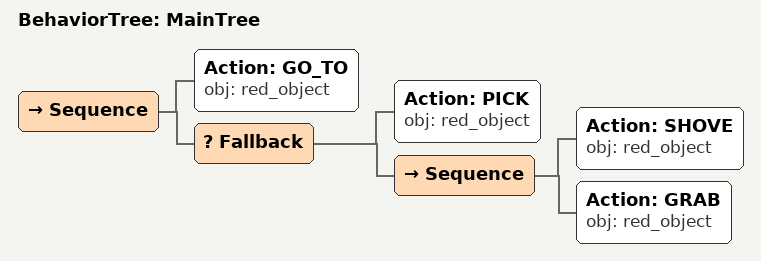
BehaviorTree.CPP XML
<root main_tree_to_execute="MainTree">
  <BehaviorTree ID="MainTree">
    <Sequence>
      <!-- Go to red_object -->
      <Action ID="GO_TO" obj="red_object" />
      <!-- Fallback: if GRASP red_object fails, try PUSH, FLIP to reposition -->
      <Fallback>
        <!-- Grasp red_object -->
        <Action ID="PICK" obj="red_object" />
        <Sequence>
          <!-- Push red_object forward toward front edge of table -->
          <Action ID="SHOVE" obj="red_object" />
          <!-- Grasp red_object -->
          <Action ID="GRAB" obj="red_object" />
        </Sequence>
      </Fallback>
    </Sequence>
  </BehaviorTree>
</root>
